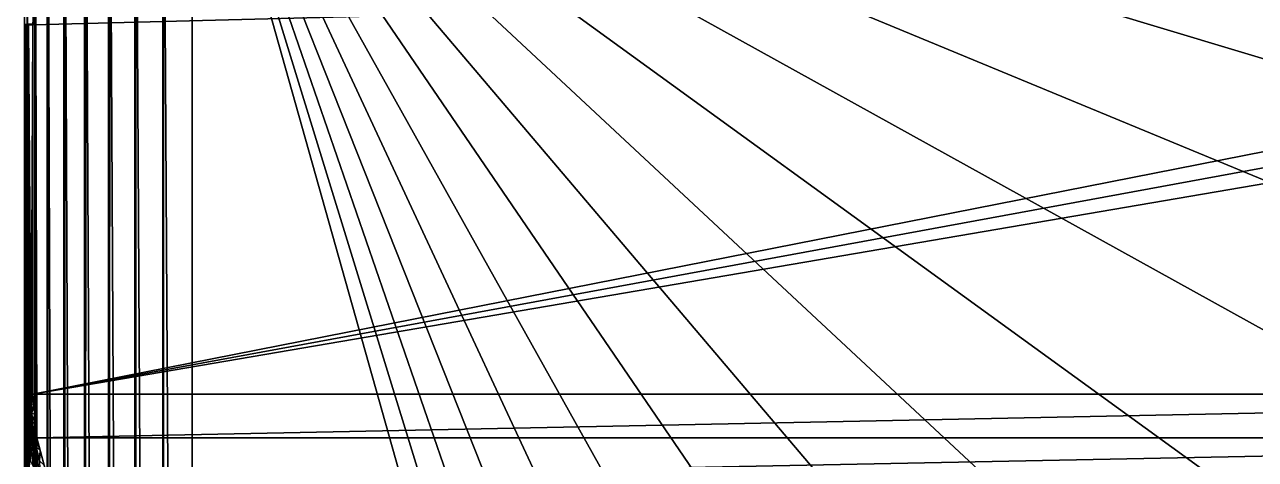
# Model space of a CAD drawing. Header units: metres. Extents: x 0 to 119, y 0 to 68.
# Drawn here: x 0.12 to 14.82, y 51.42 to 56.62 of the extents above; entities that cross this region are included whole.
import ezdxf

# ---------------------------------------------------------------- set-up
doc = ezdxf.new("R2010")
doc.units = ezdxf.units.M

msp = doc.modelspace()

# ---------------------------------------------------------------- linework, layer by layer
for points in [[(1.121983, 60.003571, 13.669239), (1.1211, 2, 13.667949), (0.852335, 59.964188, 13.853959)], [(1.137722, 60.005875, 13.658457), (1.437057, 2, 13.520615), (1.1211, 2, 13.667949)], [(1.137722, 60.005875, 13.658457), (1.1211, 2, 13.667949), (1.121983, 60.003571, 13.669239)], [(1.437541, 60.035034, 13.521676), (1.437057, 2, 13.520615), (1.137722, 60.005875, 13.658457)], [(1.45039, 60.036285, 13.515816), (1.773801, 2, 13.430384), (1.437057, 2, 13.520615)], [(1.45039, 60.036285, 13.515816), (1.437057, 2, 13.520615), (1.437541, 60.035034, 13.521676)], [(1.773961, 60.054375, 13.430992), (1.773801, 2, 13.430384), (1.45039, 60.036285, 13.515816)], [(1.781214, 60.054775, 13.429091), (2.121098, 2, 13.4), (1.773801, 2, 13.430384)], [(1.781214, 60.054775, 13.429091), (1.773801, 2, 13.430384), (1.773961, 60.054375, 13.430992)], [(2.121098, 60.060982, 13.4), (2.121098, 2, 13.4), (1.781214, 60.054775, 13.429091)], [(24.325218, 56.959038, 13.4), (22.518982, 55.764042, 13.4), (2.121098, 60.060982, 13.4)], [(2.121098, 60.060982, 13.4), (22.518982, 55.764042, 13.4), (20.804792, 54.440388, 13.4)], [(2.121098, 60.060982, 13.4), (20.804792, 54.440388, 13.4), (19.191797, 52.995136, 13.4)], [(19.191797, 52.995136, 13.4), (17.688604, 51.436005, 13.4), (2.121098, 60.060982, 13.4)], [(2.121098, 60.060982, 13.4), (17.688604, 51.436005, 13.4), (16.303228, 49.771301, 13.4)], [(2.121098, 60.060982, 13.4), (16.303228, 49.771301, 13.4), (15.043063, 48.009914, 13.4)], [(15.043063, 48.009914, 13.4), (13.914833, 46.16124, 13.4), (2.121098, 60.060982, 13.4)], [(2.121098, 60.060982, 13.4), (13.914833, 46.16124, 13.4), (12.924558, 44.235142, 13.4)], [(2.121098, 60.060982, 13.4), (12.924558, 44.235142, 13.4), (12.077521, 42.241898, 13.4)], [(10.437068, 35.967075, 13.4), (10.200195, 33.814312, 13.4), (2.121098, 60.060982, 13.4)], [(2.121098, 60.060982, 13.4), (10.200195, 33.814312, 13.4), (10.121099, 31.65, 13.4)], [(2.121098, 60.060982, 13.4), (10.121099, 31.65, 13.4), (2.121098, 2, 13.4)], [(12.077521, 42.241898, 13.4), (11.37824, 40.192139, 13.4), (2.121098, 60.060982, 13.4)], [(2.121098, 60.060982, 13.4), (11.37824, 40.192139, 13.4), (10.830447, 38.096806, 13.4)], [(2.121098, 60.060982, 13.4), (10.830447, 38.096806, 13.4), (10.437068, 35.967075, 13.4)], [(0.390507, 59.84761, 14.400697), (0.389047, 2, 14.4), (0.246692, 59.783276, 14.702435)], [(0.398807, 59.851326, 14.383283), (0.589009, 2, 14.114425), (0.389047, 2, 14.4)], [(0.398807, 59.851326, 14.383283), (0.389047, 2, 14.4), (0.390507, 59.84761, 14.400697)], [(0.590477, 59.908428, 14.115476), (0.589009, 2, 14.114425), (0.398807, 59.851326, 14.383283)], [(0.603199, 59.912216, 14.097701), (0.835523, 2, 13.86791), (0.589009, 2, 14.114425)], [(0.603199, 59.912216, 14.097701), (0.589009, 2, 14.114425), (0.590477, 59.908428, 14.115476)], [(0.836771, 59.960938, 13.869186), (0.835523, 2, 13.86791), (0.603199, 59.912216, 14.097701)], [(0.852335, 59.964188, 13.853959), (1.1211, 2, 13.667949), (0.835523, 2, 13.86791)], [(0.852335, 59.964188, 13.853959), (0.835523, 2, 13.86791), (0.836771, 59.960938, 13.869186)], [(0.152148, 59.70858, 15.052764), (0.151481, 2, 15.052703), (0.121098, 2, 15.399999)], [(0.152148, 59.70858, 15.052764), (0.121098, 2, 15.399999), (0.121098, 59.634541, 15.399999)], [(0.15283, 59.710205, 15.045139), (0.241712, 2, 14.71596), (0.151481, 2, 15.052703)], [(0.15283, 59.710205, 15.045139), (0.151481, 2, 15.052703), (0.152148, 59.70858, 15.052764)], [(0.242896, 59.780323, 14.716286), (0.241712, 2, 14.71596), (0.15283, 59.710205, 15.045139)], [(0.246692, 59.783276, 14.702435), (0.389047, 2, 14.4), (0.241712, 2, 14.71596)], [(0.246692, 59.783276, 14.702435), (0.241712, 2, 14.71596), (0.242896, 59.780323, 14.716286)], [(0.121098, 49.469994, 38.000805), (0.121098, 49.67812, 38.015518), (0.121098, 59.634541, 15.399999)], [(0.121098, 59.634541, 15.399999), (0.121098, 49.67812, 38.015518), (0.121098, 49.88768, 38.048855)], [(0.121098, 2, 15.399999), (0.121098, 2, 38), (0.121098, 59.634541, 15.399999)], [(0.121098, 59.634541, 15.399999), (0.121098, 2, 38), (0.121098, 49.408943, 38)], [(0.121098, 59.634541, 15.399999), (0.121098, 49.408943, 38), (0.121098, 49.469994, 38.000805)], [(0.121098, 59.634541, 15.399999), (0.121098, 50.393867, 38.206593), (0.121098, 50.61245, 38.309406)], [(0.121098, 49.88768, 38.048855), (0.121098, 50.097946, 38.100994), (0.121098, 59.634541, 15.399999)], [(0.121098, 59.634541, 15.399999), (0.121098, 50.097946, 38.100994), (0.121098, 50.174473, 38.124657)], [(0.121098, 59.634541, 15.399999), (0.121098, 50.174473, 38.124657), (0.121098, 50.393867, 38.206593)], [(0.121098, 50.61245, 38.309406), (0.121098, 50.831909, 38.434387), (0.121098, 59.634541, 15.399999)], [(0.121098, 59.634541, 15.399999), (0.121098, 50.831909, 38.434387), (0.121098, 51.052017, 38.581657)], [(0.121098, 59.634541, 15.399999), (0.121098, 51.052017, 38.581657), (0.121098, 51.127094, 38.636753)], [(0.121098, 51.127094, 38.636753), (0.121098, 51.448967, 38.896568), (0.121098, 59.634541, 15.399999)], [(0.121098, 59.634541, 15.399999), (0.121098, 51.448967, 38.896568), (0.121098, 51.599648, 39.026054)], [(0.121098, 59.634541, 15.399999), (0.121098, 51.599648, 39.026054), (0.121098, 51.735912, 39.140945)], [(0.121098, 51.735912, 39.140945), (0.121098, 52.200001, 39.3755), (0.121098, 59.634541, 15.399999)], [(0.121098, 59.634541, 15.399999), (0.121098, 52.200001, 39.3755), (0.121098, 56.615841, 39.3755)], [(0.121098, 59.634541, 15.399999), (0.121098, 56.615841, 39.3755), (0.121098, 56.618557, 39.375492)], [(0.2211, 56.615841, 44), (0.2211, 52.200001, 44), (25.947569, 57.27597, 44)], [(25.947569, 57.27597, 44), (0.2211, 52.200001, 44), (26.002659, 56.947945, 44)], [(0.294629, 57.27597, 44), (0.239536, 56.947945, 44), (0.2211, 56.615841, 44)], [(0.2211, 56.615841, 44), (25.947569, 57.27597, 44), (0.294629, 57.27597, 44)], [(0.2211, 52.200001, 44), (26.021099, 56.615841, 44), (26.002659, 56.947945, 44)], [(0.2211, 56.615841, 44), (0.239536, 56.947945, 44), (0.233769, 56.844025, 40)], [(0.233769, 56.844025, 40), (0.226632, 56.715492, 40), (0.2211, 56.615841, 44)], [(0.132293, 56.615841, 39.586811), (0.132293, 56.620144, 39.586803), (0.121098, 56.615841, 39.3755)], [(0.121098, 56.615841, 39.3755), (0.132293, 56.620144, 39.586803), (0.121098, 56.618557, 39.375492)], [(0.121098, 52.200001, 39.3755), (0.122342, 52.200001, 39.446056), (0.121098, 56.615841, 39.3755)], [(0.121098, 56.615841, 39.3755), (0.122342, 52.200001, 39.446056), (0.126075, 52.200001, 39.516521)], [(0.121098, 56.615841, 39.3755), (0.126075, 52.200001, 39.516521), (0.132293, 56.615841, 39.586811)], [(0.132293, 56.615841, 39.586811), (0.126075, 52.200001, 39.516521), (0.132293, 52.200001, 39.586811)], [(0.149023, 56.615841, 39.691284), (0.165757, 56.621712, 39.795757), (0.132293, 56.620144, 39.586803)], [(0.132293, 56.620144, 39.586803), (0.132293, 56.615841, 39.586811), (0.149023, 56.615841, 39.691284)], [(0.140984, 52.200001, 39.656841), (0.149023, 56.615841, 39.691284), (0.132293, 56.615841, 39.586811)], [(0.132293, 56.615841, 39.586811), (0.132293, 52.200001, 39.586811), (0.140984, 52.200001, 39.656841)], [(0.140984, 52.200001, 39.656841), (0.146564, 52.200001, 39.691681), (0.149023, 56.615841, 39.691284)], [(0.149023, 56.615841, 39.691284), (0.146564, 52.200001, 39.691681), (0.152141, 52.200001, 39.726517)], [(0.149023, 56.615841, 39.691284), (0.165749, 56.615841, 39.795757), (0.165757, 56.621712, 39.795757)], [(0.149023, 56.615841, 39.691284), (0.152141, 52.200001, 39.726517), (0.165749, 56.615841, 39.795757)], [(0.165749, 56.615841, 39.795757), (0.152141, 52.200001, 39.726517), (0.165749, 52.200001, 39.795757)], [(0.165749, 56.615841, 39.795757), (0.2211, 56.615841, 40), (0.221509, 56.623222, 40)], [(0.165749, 56.615841, 39.795757), (0.221509, 56.623222, 40), (0.165757, 56.621712, 39.795757)], [(0.200249, 52.200001, 39.932587), (0.2211, 56.615841, 40), (0.165749, 56.615841, 39.795757)], [(0.200249, 52.200001, 39.932587), (0.165749, 56.615841, 39.795757), (0.181794, 52.200001, 39.864471)], [(0.165749, 56.615841, 39.795757), (0.165749, 52.200001, 39.795757), (0.181794, 52.200001, 39.864471)], [(0.2211, 52.200001, 40), (0.2211, 56.615841, 40), (0.200249, 52.200001, 39.932587)], [(0.2211, 56.615841, 44), (0.226632, 56.715492, 40), (0.221509, 56.623222, 40)], [(0.2211, 56.615841, 44), (0.221509, 56.623222, 40), (0.2211, 56.615841, 40)], [(0.2211, 52.200001, 44), (0.2211, 56.615841, 44), (0.2211, 52.200001, 40)], [(0.2211, 52.200001, 40), (0.2211, 56.615841, 44), (0.2211, 56.615841, 40)], [(0.2211, 52.200001, 44), (26.021099, 52.200001, 44), (26.021099, 56.615841, 44)], [(0.121098, 51.735912, 39.140945), (0.121098, 52.155407, 39.372757), (0.121098, 52.200001, 39.3755)], [(0.121098, 52.155407, 39.372757), (0.122376, 52.146709, 39.443649), (0.122342, 52.200001, 39.446056)], [(0.121098, 52.155407, 39.372757), (0.122342, 52.200001, 39.446056), (0.121098, 52.200001, 39.3755)], [(0.122376, 52.146709, 39.443649), (0.126075, 52.200001, 39.516521), (0.122342, 52.200001, 39.446056)], [(0.122376, 52.146709, 39.443649), (0.126202, 52.138027, 39.514454), (0.126075, 52.200001, 39.516521)], [(0.126202, 52.138027, 39.514454), (0.132293, 52.200001, 39.586811), (0.126075, 52.200001, 39.516521)], [(0.126202, 52.138027, 39.514454), (0.132572, 52.129364, 39.585075), (0.132293, 52.200001, 39.586811)], [(0.132572, 52.129364, 39.585075), (0.140984, 52.200001, 39.656841), (0.132293, 52.200001, 39.586811)], [(0.132572, 52.129364, 39.585075), (0.141479, 52.120739, 39.65543), (0.140984, 52.200001, 39.656841)], [(0.141479, 52.120739, 39.65543), (0.146564, 52.200001, 39.691681), (0.140984, 52.200001, 39.656841)], [(0.141479, 52.120739, 39.65543), (0.152912, 52.112156, 39.725418), (0.146564, 52.200001, 39.691681)], [(0.152912, 52.112156, 39.725418), (0.152141, 52.200001, 39.726517), (0.146564, 52.200001, 39.691681)], [(0.152912, 52.112156, 39.725418), (0.165749, 52.200001, 39.795757), (0.152141, 52.200001, 39.726517)], [(0.166856, 52.103626, 39.79496), (0.165749, 52.200001, 39.795757), (0.152912, 52.112156, 39.725418)], [(0.166856, 52.103626, 39.79496), (0.181794, 52.200001, 39.864471), (0.165749, 52.200001, 39.795757)], [(0.183292, 52.095165, 39.863964), (0.181794, 52.200001, 39.864471), (0.166856, 52.103626, 39.79496)], [(0.183292, 52.095165, 39.863964), (0.200249, 52.200001, 39.932587), (0.181794, 52.200001, 39.864471)], [(0.202201, 52.086777, 39.932335), (0.200249, 52.200001, 39.932587), (0.183292, 52.095165, 39.863964)], [(0.202201, 52.086777, 39.932335), (0.2211, 52.200001, 40), (0.200249, 52.200001, 39.932587)], [(0.231668, 52.079189, 40), (0.2211, 52.200001, 40), (0.202201, 52.086777, 39.932335)], [(0.266675, 51.679054, 44), (26.021099, 52.200001, 44), (0.2211, 52.200001, 44)], [(0.2211, 52.200001, 40), (0.231668, 52.079189, 40), (0.2211, 52.200001, 44)], [(0.2211, 52.200001, 44), (0.231668, 52.079189, 40), (0.242341, 51.957195, 40)], [(0.2211, 52.200001, 44), (0.242341, 51.957195, 40), (0.266675, 51.679054, 44)], [(0.266675, 51.679054, 44), (25.975521, 51.679054, 44), (26.021099, 52.200001, 44)], [(0.121098, 51.874557, 39.247082), (0.121098, 52.11031, 39.364502), (0.121098, 52.155407, 39.372757)], [(0.121098, 51.874557, 39.247082), (0.121098, 52.155407, 39.372757), (0.121098, 51.735912, 39.140945)], [(0.121098, 52.11031, 39.364502), (0.122376, 52.146709, 39.443649), (0.121098, 52.155407, 39.372757)], [(0.121098, 52.11031, 39.364502), (0.122469, 52.092873, 39.43642), (0.122376, 52.146709, 39.443649)], [(0.121098, 51.946545, 39.293816), (0.121098, 52.069447, 39.352486), (0.121098, 52.11031, 39.364502)], [(0.121098, 51.946545, 39.293816), (0.121098, 52.11031, 39.364502), (0.121098, 51.874557, 39.247082)], [(0.121098, 52.069447, 39.352486), (0.122469, 52.092873, 39.43642), (0.121098, 52.11031, 39.364502)], [(0.121098, 52.069447, 39.352486), (0.122607, 52.044163, 39.4259), (0.122469, 52.092873, 39.43642)], [(0.121098, 52.01553, 39.33057), (0.121098, 52.069447, 39.352486), (0.121098, 51.946545, 39.293816)], [(0.121098, 52.01553, 39.33057), (0.122607, 52.044163, 39.4259), (0.121098, 52.069447, 39.352486)], [(0.122469, 52.092873, 39.43642), (0.126202, 52.138027, 39.514454), (0.122376, 52.146709, 39.443649)], [(0.122469, 52.092873, 39.43642), (0.126574, 52.075459, 39.50824), (0.126202, 52.138027, 39.514454)], [(0.122607, 52.044163, 39.4259), (0.126574, 52.075459, 39.50824), (0.122469, 52.092873, 39.43642)], [(0.122607, 52.044163, 39.4259), (0.127126, 52.018917, 39.499203), (0.126574, 52.075459, 39.50824)], [(0.126574, 52.075459, 39.50824), (0.132572, 52.129364, 39.585075), (0.126202, 52.138027, 39.514454)], [(0.126574, 52.075459, 39.50824), (0.133414, 52.05809, 39.579861), (0.132572, 52.129364, 39.585075)], [(0.127126, 52.018917, 39.499203), (0.133414, 52.05809, 39.579861), (0.126574, 52.075459, 39.50824)], [(0.127126, 52.018917, 39.499203), (0.134654, 51.993748, 39.572285), (0.133414, 52.05809, 39.579861)], [(0.133414, 52.05809, 39.579861), (0.141479, 52.120739, 39.65543), (0.132572, 52.129364, 39.585075)], [(0.133414, 52.05809, 39.579861), (0.142973, 52.040794, 39.651184), (0.141479, 52.120739, 39.65543)], [(0.134654, 51.993748, 39.572285), (0.142973, 52.040794, 39.651184), (0.133414, 52.05809, 39.579861)], [(0.142973, 52.040794, 39.651184), (0.152912, 52.112156, 39.725418), (0.141479, 52.120739, 39.65543)], [(0.142973, 52.040794, 39.651184), (0.155244, 52.02359, 39.722122), (0.152912, 52.112156, 39.725418)], [(0.155244, 52.02359, 39.722122), (0.166856, 52.103626, 39.79496), (0.152912, 52.112156, 39.725418)], [(0.155244, 52.02359, 39.722122), (0.170205, 52.006508, 39.792564), (0.166856, 52.103626, 39.79496)], [(0.170205, 52.006508, 39.792564), (0.183292, 52.095165, 39.863964), (0.166856, 52.103626, 39.79496)], [(0.170205, 52.006508, 39.792564), (0.187837, 51.989567, 39.862423), (0.183292, 52.095165, 39.863964)], [(0.187837, 51.989567, 39.862423), (0.202201, 52.086777, 39.932335), (0.183292, 52.095165, 39.863964)], [(0.187837, 51.989567, 39.862423), (0.208121, 51.97279, 39.931599), (0.202201, 52.086777, 39.932335)], [(0.208121, 51.97279, 39.931599), (0.231668, 52.079189, 40), (0.202201, 52.086777, 39.932335)], [(0.208121, 51.97279, 39.931599), (0.242341, 51.957195, 40), (0.231668, 52.079189, 40)], [(0.121098, 52.01553, 39.33057), (0.122864, 51.980068, 39.406731), (0.122607, 52.044163, 39.4259)], [(0.121098, 51.946545, 39.293816), (0.122864, 51.980068, 39.406731), (0.121098, 52.01553, 39.33057)], [(0.121098, 51.946545, 39.293816), (0.123311, 51.898453, 39.374645), (0.122864, 51.980068, 39.406731)], [(0.121098, 51.874557, 39.247082), (0.123311, 51.898453, 39.374645), (0.121098, 51.946545, 39.293816)], [(0.122864, 51.980068, 39.406731), (0.127126, 52.018917, 39.499203), (0.122607, 52.044163, 39.4259)], [(0.122864, 51.980068, 39.406731), (0.128157, 51.944664, 39.482758), (0.127126, 52.018917, 39.499203)], [(0.123311, 51.898453, 39.374645), (0.128157, 51.944664, 39.482758), (0.122864, 51.980068, 39.406731)], [(0.123311, 51.898453, 39.374645), (0.129946, 51.850471, 39.455296), (0.128157, 51.944664, 39.482758)], [(0.128157, 51.944664, 39.482758), (0.134654, 51.993748, 39.572285), (0.127126, 52.018917, 39.499203)], [(0.128157, 51.944664, 39.482758), (0.136968, 51.909389, 39.558517), (0.134654, 51.993748, 39.572285)], [(0.129946, 51.850471, 39.455296), (0.136968, 51.909389, 39.558517), (0.128157, 51.944664, 39.482758)], [(0.129946, 51.850471, 39.455296), (0.140984, 51.802704, 39.535591), (0.136968, 51.909389, 39.558517)], [(0.134654, 51.993748, 39.572285), (0.145178, 51.968689, 39.645031), (0.142973, 52.040794, 39.651184)], [(0.136968, 51.909389, 39.558517), (0.145178, 51.968689, 39.645031), (0.134654, 51.993748, 39.572285)], [(0.136968, 51.909389, 39.558517), (0.14928, 51.874302, 39.633873), (0.145178, 51.968689, 39.645031)], [(0.140984, 51.802704, 39.535591), (0.14928, 51.874302, 39.633873), (0.136968, 51.909389, 39.558517)], [(0.145178, 51.968689, 39.645031), (0.155244, 52.02359, 39.722122), (0.142973, 52.040794, 39.651184)], [(0.145178, 51.968689, 39.645031), (0.158679, 51.943787, 39.717339), (0.155244, 52.02359, 39.722122)], [(0.14928, 51.874302, 39.633873), (0.158679, 51.943787, 39.717339), (0.145178, 51.968689, 39.645031)], [(0.14928, 51.874302, 39.633873), (0.165075, 51.839462, 39.708694), (0.158679, 51.943787, 39.717339)], [(0.158679, 51.943787, 39.717339), (0.170205, 52.006508, 39.792564), (0.155244, 52.02359, 39.722122)], [(0.158679, 51.943787, 39.717339), (0.175141, 51.919071, 39.789101), (0.170205, 52.006508, 39.792564)], [(0.165075, 51.839462, 39.708694), (0.175141, 51.919071, 39.789101), (0.158679, 51.943787, 39.717339)], [(0.165075, 51.839462, 39.708694), (0.184324, 51.804939, 39.782848), (0.175141, 51.919071, 39.789101)], [(0.175141, 51.919071, 39.789101), (0.187837, 51.989567, 39.862423), (0.170205, 52.006508, 39.792564)], [(0.175141, 51.919071, 39.789101), (0.194535, 51.894585, 39.860199), (0.187837, 51.989567, 39.862423)], [(0.184324, 51.804939, 39.782848), (0.194535, 51.894585, 39.860199), (0.175141, 51.919071, 39.789101)], [(0.194535, 51.894585, 39.860199), (0.208121, 51.97279, 39.931599), (0.187837, 51.989567, 39.862423)], [(0.194535, 51.894585, 39.860199), (0.216834, 51.870361, 39.930538), (0.208121, 51.97279, 39.931599)], [(0.216834, 51.870361, 39.930538), (0.242341, 51.957195, 40), (0.208121, 51.97279, 39.931599)], [(0.216834, 51.870361, 39.930538), (0.251956, 51.847305, 40), (0.242341, 51.957195, 40)], [(0.266675, 51.679054, 44), (0.242341, 51.957195, 40), (0.251956, 51.847305, 40)], [(0.121098, 51.874557, 39.247082), (0.123907, 51.8139, 39.333958), (0.123311, 51.898453, 39.374645)], [(0.121098, 51.735912, 39.140945), (0.123907, 51.8139, 39.333958), (0.121098, 51.874557, 39.247082)], [(0.121098, 51.735912, 39.140945), (0.125367, 51.653282, 39.242054), (0.123907, 51.8139, 39.333958)], [(0.123907, 51.8139, 39.333958), (0.129946, 51.850471, 39.455296), (0.123311, 51.898453, 39.374645)], [(0.123907, 51.8139, 39.333958), (0.132326, 51.753418, 39.420589), (0.129946, 51.850471, 39.455296)], [(0.125367, 51.653282, 39.242054), (0.132326, 51.753418, 39.420589), (0.123907, 51.8139, 39.333958)], [(0.125367, 51.653282, 39.242054), (0.138149, 51.570999, 39.342731), (0.132326, 51.753418, 39.420589)], [(0.132326, 51.753418, 39.420589), (0.140984, 51.802704, 39.535591), (0.129946, 51.850471, 39.455296)], [(0.132326, 51.753418, 39.420589), (0.146329, 51.693272, 39.506733), (0.140984, 51.802704, 39.535591)], [(0.138149, 51.570999, 39.342731), (0.146329, 51.693272, 39.506733), (0.132326, 51.753418, 39.420589)], [(0.140984, 51.802704, 39.535591), (0.156403, 51.755249, 39.615349), (0.14928, 51.874302, 39.633873)], [(0.146329, 51.693272, 39.506733), (0.156403, 51.755249, 39.615349), (0.140984, 51.802704, 39.535591)], [(0.146329, 51.693272, 39.506733), (0.165876, 51.633636, 39.592148), (0.156403, 51.755249, 39.615349)], [(0.156403, 51.755249, 39.615349), (0.165075, 51.839462, 39.708694), (0.14928, 51.874302, 39.633873)], [(0.156403, 51.755249, 39.615349), (0.176173, 51.708221, 39.694389), (0.165075, 51.839462, 39.708694)], [(0.165876, 51.633636, 39.592148), (0.176173, 51.708221, 39.694389), (0.156403, 51.755249, 39.615349)], [(0.176173, 51.708221, 39.694389), (0.184324, 51.804939, 39.782848), (0.165075, 51.839462, 39.708694)], [(0.176173, 51.708221, 39.694389), (0.200242, 51.66172, 39.772556), (0.184324, 51.804939, 39.782848)], [(0.184324, 51.804939, 39.782848), (0.206992, 51.770779, 39.856201), (0.194535, 51.894585, 39.860199)], [(0.200242, 51.66172, 39.772556), (0.206992, 51.770779, 39.856201), (0.184324, 51.804939, 39.782848)], [(0.206992, 51.770779, 39.856201), (0.216834, 51.870361, 39.930538), (0.194535, 51.894585, 39.860199)], [(0.200242, 51.66172, 39.772556), (0.228565, 51.615849, 39.849655), (0.206992, 51.770779, 39.856201)], [(0.206992, 51.770779, 39.856201), (0.233036, 51.737057, 39.928631), (0.216834, 51.870361, 39.930538)], [(0.228565, 51.615849, 39.849655), (0.233036, 51.737057, 39.928631), (0.206992, 51.770779, 39.856201)], [(0.233036, 51.737057, 39.928631), (0.251956, 51.847305, 40), (0.216834, 51.870361, 39.930538)], [(0.233036, 51.737057, 39.928631), (0.264492, 51.704006, 40), (0.251956, 51.847305, 40)], [(0.266675, 51.679054, 44), (0.251956, 51.847305, 40), (0.264492, 51.704006, 40)], [(0.121098, 51.599648, 39.026054), (0.125367, 51.653282, 39.242054), (0.121098, 51.735912, 39.140945)], [(0.121098, 51.599648, 39.026054), (0.127096, 51.498783, 39.143444), (0.125367, 51.653282, 39.242054)], [(0.127096, 51.498783, 39.143444), (0.138149, 51.570999, 39.342731), (0.125367, 51.653282, 39.242054)], [(0.138149, 51.570999, 39.342731), (0.159394, 51.489426, 39.442551), (0.146329, 51.693272, 39.506733)], [(0.159394, 51.489426, 39.442551), (0.165876, 51.633636, 39.592148), (0.146329, 51.693272, 39.506733)], [(0.159394, 51.489426, 39.442551), (0.189014, 51.408897, 39.54108), (0.165876, 51.633636, 39.592148)], [(0.165876, 51.633636, 39.592148), (0.190917, 51.57468, 39.676594), (0.176173, 51.708221, 39.694389)], [(0.189014, 51.408897, 39.54108), (0.190917, 51.57468, 39.676594), (0.165876, 51.633636, 39.592148)], [(0.190917, 51.57468, 39.676594), (0.200242, 51.66172, 39.772556), (0.176173, 51.708221, 39.694389)], [(0.190917, 51.57468, 39.676594), (0.221379, 51.516567, 39.759838), (0.200242, 51.66172, 39.772556)], [(0.221379, 51.516567, 39.759838), (0.228565, 51.615849, 39.849655), (0.200242, 51.66172, 39.772556)], [(0.221379, 51.516567, 39.759838), (0.257179, 51.459454, 39.841633), (0.228565, 51.615849, 39.849655)], [(0.228565, 51.615849, 39.849655), (0.261072, 51.570709, 39.925526), (0.233036, 51.737057, 39.928631)], [(0.257179, 51.459454, 39.841633), (0.261072, 51.570709, 39.925526), (0.228565, 51.615849, 39.849655)], [(0.266675, 51.679054, 40), (0.233036, 51.737057, 39.928631), (0.306915, 51.52887, 40)], [(0.306915, 51.52887, 40), (0.233036, 51.737057, 39.928631), (0.261072, 51.570709, 39.925526)], [(0.266675, 51.679054, 40), (0.264492, 51.704006, 40), (0.233036, 51.737057, 39.928631)], [(0.264492, 51.704006, 40), (0.266675, 51.679054, 40), (0.266675, 51.679054, 44)], [(0.402022, 51.173939, 44), (25.975521, 51.679054, 44), (0.266675, 51.679054, 44)], [(0.35442, 51.351585, 40), (0.402022, 51.173939, 44), (0.266675, 51.679054, 44)], [(0.35442, 51.351585, 40), (0.266675, 51.679054, 44), (0.306915, 51.52887, 40)], [(0.306915, 51.52887, 40), (0.266675, 51.679054, 44), (0.266675, 51.679054, 40)], [(0.402022, 51.173939, 44), (25.840176, 51.173939, 44), (25.975521, 51.679054, 44)], [(0.121098, 51.448967, 38.896568), (0.127096, 51.498783, 39.143444), (0.121098, 51.599648, 39.026054)], [(0.121098, 51.448967, 38.896568), (0.129212, 51.332218, 39.033531), (0.127096, 51.498783, 39.143444)], [(0.127096, 51.498783, 39.143444), (0.145052, 51.398521, 39.260128), (0.138149, 51.570999, 39.342731)], [(0.129212, 51.332218, 39.033531), (0.145052, 51.398521, 39.260128), (0.127096, 51.498783, 39.143444)], [(0.145052, 51.398521, 39.260128), (0.159394, 51.489426, 39.442551), (0.138149, 51.570999, 39.342731)], [(0.145052, 51.398521, 39.260128), (0.174861, 51.299469, 39.375408), (0.159394, 51.489426, 39.442551)], [(0.174861, 51.299469, 39.375408), (0.189014, 51.408897, 39.54108), (0.159394, 51.489426, 39.442551)], [(0.189014, 51.408897, 39.54108), (0.226874, 51.329769, 39.637901), (0.190917, 51.57468, 39.676594)], [(0.226874, 51.329769, 39.637901), (0.221379, 51.516567, 39.759838), (0.190917, 51.57468, 39.676594)], [(0.272822, 51.252377, 39.732605), (0.257179, 51.459454, 39.841633), (0.221379, 51.516567, 39.759838)], [(0.226874, 51.329769, 39.637901), (0.272822, 51.252377, 39.732605), (0.221379, 51.516567, 39.759838)], [(0.257179, 51.459454, 39.841633), (0.298209, 51.403511, 39.921764), (0.261072, 51.570709, 39.925526)], [(0.326652, 51.177044, 39.82478), (0.298209, 51.403511, 39.921764), (0.257179, 51.459454, 39.841633)], [(0.272822, 51.252377, 39.732605), (0.326652, 51.177044, 39.82478), (0.257179, 51.459454, 39.841633)], [(0.306915, 51.52887, 40), (0.261072, 51.570709, 39.925526), (0.298209, 51.403511, 39.921764)], [(0.298209, 51.403511, 39.921764), (0.35442, 51.351585, 40), (0.306915, 51.52887, 40)], [(0.121098, 51.127094, 38.636753), (0.129212, 51.332218, 39.033531), (0.121098, 51.448967, 38.896568)]]:
    msp.add_3dface(points)

doc.saveas('drawing.dxf')
